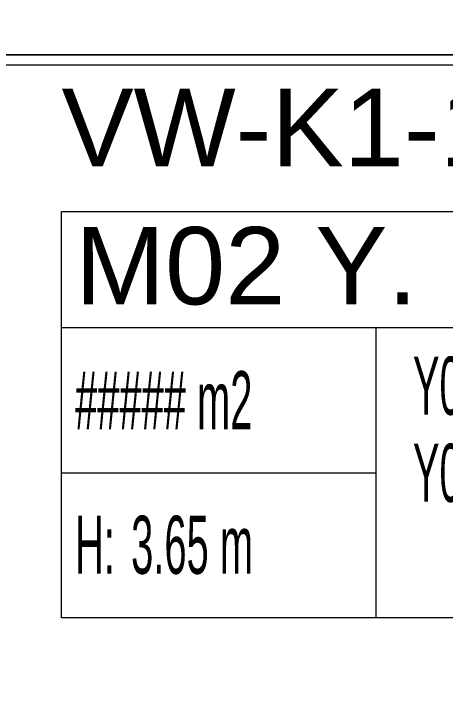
# Model space of a CAD drawing. Extents: x -1073 to 35213, y -1180 to 6950.
# Drawn here: x 17229.2 to 17312.8, y 3726.1 to 3860.5 of the extents above; entities that cross this region are included whole.
import ezdxf
from ezdxf.enums import TextEntityAlignment as Align

# ---------------------------------------------------------------- set-up
doc = ezdxf.new("R2010")
doc.units = 0
doc.header["$LTSCALE"] = 25
doc.layers.get('0').update_dxf_attribs({"color": 9, "lineweight": 9})
for name, color, linetype, lineweight in [('01', 9, 'Continuous', 9), ('14', 9, 'Continuous', 9), ('21_MAHAL', 9, 'Continuous', 9)]:
    doc.layers.add(name, color=color, linetype=linetype, lineweight=lineweight)
doc.styles.add('Arial', font='arial.ttf', dxfattribs={"height": 2.5})
doc.styles.add('MuuM_TEXT-STANDART', font='ARIALN.TTF')

# ---------------------------------------------------------------- blocks, each defined once
blk = doc.blocks.new('0_roomno2')
blk.add_lwpolyline([(19.375, -10.5), (0, -10.5), (0, 0), (19.375, 0)], close=True)
for points in [[(0, -3), (19.375, -3)], [(8.125, -3), (8.125, -10.5)], [(11.875, -3), (11.875, -10.5)], [(15.625, -3), (15.625, -10.5)], [(0, -6.75), (8.125, -6.75)]]:
    blk.add_lwpolyline(points)
at = {"style": 'MuuM_TEXT-STANDART', "width": 0.6}
blk.add_text('H:', height=1.5, dxfattribs=at).set_placement((0.35, -8.608), align=Align.MIDDLE_LEFT)
at = {"style": 'Arial'}
blk.add_attdef('ODANO', (0, 1.17), '', height=2, dxfattribs=at)
blk.add_attdef('MEKANADI', text='', height=2, dxfattribs=at).set_placement((0.35, -3), align=Align.BOTTOM_LEFT)
at = {"style": 'MuuM_TEXT-STANDART', "width": 0.6}
for tag, p in [('YER01', (10, -4.5)), ('TAVAN01', (13.75, -4.5)), ('DUVAR01', (17.5, -4.5)), ('YER02', (10, -6.75)), ('TAVAN02', (13.75, -6.75)), ('DUVAR02', (17.5, -6.75)), ('YER03', (10, -9)), ('TAVAN03', (13.75, -9)), ('DUVAR03', (17.5, -9))]:
    blk.add_attdef(tag, text='', height=1.5, dxfattribs=at).set_placement(p, align=Align.MIDDLE_CENTER)
for tag, p in [('M2', (0.35, -4.875)), ('TEMIZTAVANYUKSEKLIGI', (1.8, -8.608))]:
    blk.add_attdef(tag, text='', height=1.5, dxfattribs=at).set_placement(p, align=Align.MIDDLE_LEFT)

msp = doc.modelspace()

# ---------------------------------------------------------------- linework, layer by layer
at = {"layer": '01'}
for points in [[(16800.84, 3542.5), (16800.84, 3892.5), (17400.84, 3892.5), (17400.84, 3852.5), (16850.84, 3852.5), (16850.84, 3582.5), (17400.84, 3582.5), (17400.84, 3542.5)], [(17400.84, 3892.5), (16800.84, 3892.5), (16800.84, 3542.5), (17400.84, 3542.5), (17400.84, 3582.5), (16850.84, 3582.5), (16850.84, 3852.5), (17400.84, 3852.5)]]:
    msp.add_lwpolyline(points, close=True, dxfattribs=at)
at = {"layer": '14'}
msp.add_lwpolyline([(17598.84, 3870.5), (17452.84, 3870.5), (17452.84, 3845.5), (17433.84, 3845.5), (17433.84, 3870.5), (17402.84, 3870.5), (17402.84, 3850.5), (16852.84, 3850.5), (16852.84, 3584.5), (17402.84, 3584.5), (17402.84, 3559.5), (17433.84, 3559.5), (17433.84, 3739.5), (17452.84, 3739.5), (17452.84, 3674.5), (17484.84, 3674.5)], dxfattribs=at)

# ---------------------------------------------------------------- block references
at = {"layer": '21_MAHAL'}
ref = msp.add_blockref('0_roomno2', (17238.42, 3822.17), dxfattribs=dict(at, xscale=7.5, yscale=7.5, zscale=7.5))
ref.add_attrib('ODANO', 'VW-K1-10', (17238.42, 3830.95), dxfattribs={"layer": '0', "height": 15, "style": 'Arial'})
ref.add_attrib('MEKANADI', 'M02 Y. MERD.', dxfattribs={"layer": '0', "height": 15, "style": 'Arial'}).set_placement((17241.04, 3799.67), align=Align.BOTTOM_LEFT)
ref.add_attrib('M2', '##### m2', dxfattribs={"layer": '0', "height": 11.25, "style": 'MuuM_TEXT-STANDART', "width": 0.6}).set_placement((17241.04, 3785.61), align=Align.MIDDLE_LEFT)
ref.add_attrib('TEMIZTAVANYUKSEKLIGI', '3.65 m', dxfattribs={"layer": '0', "height": 11.25, "style": 'MuuM_TEXT-STANDART', "width": 0.6}).set_placement((17251.92, 3757.61), align=Align.MIDDLE_LEFT)
ref.add_attrib('YER01', 'Y03', dxfattribs={"layer": '0', "height": 11.25, "style": 'MuuM_TEXT-STANDART', "width": 0.6}).set_placement((17313.42, 3788.42), align=Align.MIDDLE_CENTER)
ref.add_attrib('TAVAN01', 'T09', dxfattribs={"layer": '0', "height": 11.25, "style": 'MuuM_TEXT-STANDART', "width": 0.6}).set_placement((17341.54, 3788.42), align=Align.MIDDLE_CENTER)
ref.add_attrib('DUVAR01', 'D07A', dxfattribs={"layer": '0', "height": 11.25, "style": 'MuuM_TEXT-STANDART', "width": 0.6}).set_placement((17369.67, 3788.42), align=Align.MIDDLE_CENTER)
ref.add_attrib('YER02', 'Y04', dxfattribs={"layer": '0', "height": 11.25, "style": 'MuuM_TEXT-STANDART', "width": 0.6}).set_placement((17313.42, 3771.55), align=Align.MIDDLE_CENTER)

doc.saveas('drawing.dxf')
